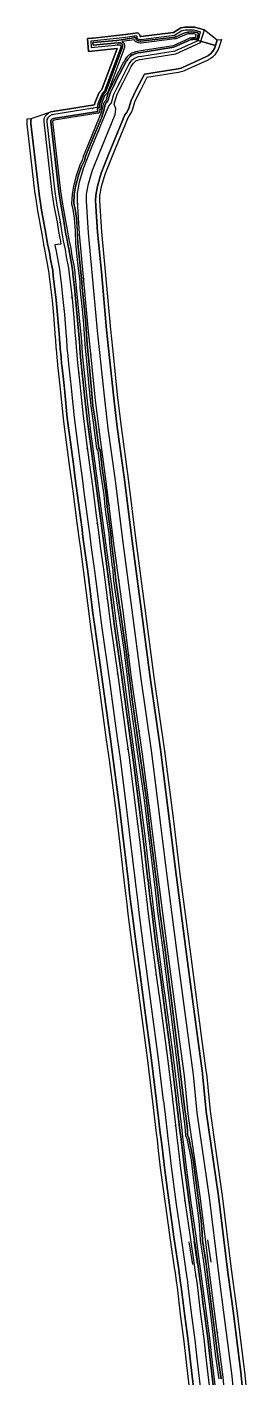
# Model space of a CAD drawing. Header units: inches. Extents: x 87989 to 118156, y 435697 to 451526.
# Drawn here: x 99319 to 99611, y 449155 to 450936 of the extents above; entities that cross this region are included whole.
import ezdxf

# ---------------------------------------------------------------- set-up
doc = ezdxf.new("R2010")
doc.units = ezdxf.units.IN
doc.header["$MEASUREMENT"] = 0
for name, color, linetype, true_color in [('As_waterkering_BWK', 7, 'Continuous', 0x7b8981), ('Beschermingszone_BWK', 7, 'Continuous', 0xcf890d), ('Grens_bebouwingsvrije_zone_BWK', 7, 'Continuous', 0x6789ae), ('Kernzone_BWK', 7, 'Continuous', 0xcb89af), ('Kunstwerken_BWK', 7, 'Continuous', 0xc78952), ('Referentiepunten_BWK', 7, 'Continuous', 0x178980)]:
    doc.layers.add(name, color=color, linetype=linetype, true_color=true_color)

msp = doc.modelspace()

# ---------------------------------------------------------------- linework, layer by layer
at = {"layer": 'As_waterkering_BWK'}
for points in [[(99544.0506, 450918.592), (99547.3579, 450929.7046), (99544.939, 450930.4116), (99538.7589, 450932.2181), (99527.2495, 450931.9535), (99522.8839, 450931.1598), (99513.0943, 450924.942), (99468.6442, 450919.5181), (99466.2629, 450919.9149), (99464.5431, 450920.7087), (99463.8817, 450923.7514), (99463.2202, 450924.4129), (99448.5594, 450922.3163), (99411.9408, 450918.2475), (99402.8951, 450917.4014), (99403.3933, 450909.041), (99439.5449, 450912.6842), (99441.5066, 450912.6842), (99442.5341, 450912.0303), (99442.8611, 450911.3296), (99442.0535, 450908.2733), (99421.0191, 450851.9169), (99417.3149, 450847.8158), (99412.2878, 450835.1158), (99411.4035, 450829.9627), (99351.9581, 450820.6501), (99348.8782, 450818.7423), (99347.3547, 450817.336)], [(99426.8566, 450832.3965), (99427.1045, 450832.9991), (99430.0149, 450836.3064), (99433.4545, 450847.8158), (99438.074, 450857.5066), (99441.8772, 450865.0654), (99452.7021, 450886.0367), (99454.396, 450888.9362), (99455.9553, 450891.1985), (99457.4709, 450892.9931), (99458.7418, 450894.0175), (99459.9703, 450894.8982), (99461.6413, 450895.7149), (99463.721, 450896.5259), (99466.2635, 450897.2103), (99469.9607, 450897.8507), (99513.7557, 450904.7014), (99544.0506, 450918.592)], [(99582.0184, 449102.6207), (99576.859, 449156.5958), (99565.7465, 449243.7762), (99558.9996, 449295.1054), (99547.0933, 449391.9431), (99530.9537, 449503.7298), (99526.0589, 449553.8685), (99520.3703, 449595.6727), (99505.5536, 449707.3271), (99491.9276, 449812.4992), (99482.7994, 449886.1858), (99471.1577, 449977.7318), (99457.1348, 450075.3633), (99445.4931, 450166.1155), (99433.4545, 450255.2803), (99423.4003, 450336.7721), (99414.0076, 450405.5639), (99409.3774, 450444.3255), (99402.4982, 450509.81), (99399.8524, 450534.8131), (99392.9732, 450611.4102), (99387.9461, 450663.7978), (99385.3003, 450706.5281), (99385.4325, 450717.2437), (99388.343, 450732.1927), (99393.7669, 450751.2427), (99404.0857, 450777.0397), (99426.8566, 450832.3965)], [(99347.3547, 450817.336), (99346.4868, 450816.5348), (99345.3831, 450814.1434), (99345.2065, 450811.3375), (99355.8383, 450718.8325), (99358.4437, 450701.3806), (99362.4906, 450679.4903), (99364.5141, 450667.5334), (99366.8639, 450654.4509), (99368.0475, 450648.784), (99369.2024, 450642.9921), (99370.8007, 450633.2625), (99373.6282, 450618.255), (99374.5069, 450610.3582), (99375.8644, 450600.2487), (99378.3427, 450578.4186), (99380.1593, 450558.4775), (99382.5999, 450528.7903), (99382.6162, 450528.5923), (99382.8161, 450526.1612), (99383.5729, 450514.5836), (99384.752, 450503.5942), (99385.5551, 450493.4289), (99388.2801, 450470.0355), (99388.7006, 450466.0689), (99389.6357, 450457.171), (99392.9848, 450423.0909), (99397.3694, 450388.7528), (99401.2799, 450359.1258), (99403.3482, 450343.6879), (99405.8865, 450324.5857), (99410.1313, 450292.4886), (99412.2645, 450276.5193), (99413.5231, 450266.9278), (99413.5548, 450266.6853), (99415.4949, 450251.7916), (99419.7278, 450221.1126), (99426.5688, 450166.6158), (99426.5989, 450166.3832), (99428.8804, 450148.7527), (99438.8, 450078.9229), (99449.5963, 450000.4086), (99453.2742, 449973.6636), (99461.508, 449909.8904), (99467.3147, 449861.8433), (99467.3182, 449861.8139), (99473.2189, 449811.5822), (99473.275, 449811.1023), (99474.9079, 449797.0782), (99476.5878, 449783.164), (99478.1261, 449770.6963), (99483.2553, 449729.8899), (99483.263, 449729.8313), (99489.983, 449679.8414), (99494.8698, 449643.2227), (99494.8964, 449643.0234), (99503.2431, 449580.7064), (99510.266, 449522.9061), (99510.329, 449522.3876), (99510.3298, 449522.3814), (99512.9037, 449500.3076), (99515.2315, 449481.1842), (99516.3107, 449472.5464), (99518.0023, 449458.4833), (99520.6203, 449435.6531), (99527.2508, 449385.9639), (99533.5658, 449341.2881), (99539.2937, 449301.7017), (99539.3394, 449301.3863), (99539.4256, 449300.7906), (99541.8989, 449284.0877), (99542.6901, 449278.3411), (99546.8833, 449242.9141), (99551.78, 449206.9336), (99555.2192, 449175.2285), (99558.8262, 449145.2457)]]:
    msp.add_lwpolyline(points, dxfattribs=at)
at = {"layer": 'Beschermingszone_BWK'}
msp.add_lwpolyline([(99563.79, 449145.8438), (99560.1865, 449175.7969), (99556.751, 449207.4727), (99556.7344, 449207.6074), (99551.8486, 449243.502), (99551.8379, 449243.5879), (99550.9189, 449251.3555), (99549.3076, 449263.2734), (99540.9795, 449324.9648), (99538.5156, 449341.9961), (99532.2041, 449386.6445), (99525.5879, 449436.2227), (99525.5771, 449436.3145), (99522.9678, 449459.0664), (99521.2734, 449473.1543), (99520.1934, 449481.7969), (99517.8682, 449500.8984), (99515.2939, 449522.9824), (99515.2295, 449523.5098), (99508.6201, 449577.9043), (99507.3213, 449587.9219), (99499.8525, 449643.6855), (99499.8262, 449643.8848), (99494.9385, 449680.5059), (99488.2178, 449730.5059), (99483.0879, 449771.3145), (99481.5508, 449783.7695), (99479.873, 449797.668), (99478.2412, 449811.6816), (99478.1846, 449812.1641), (99472.2813, 449862.4199), (99470.126, 449880.252), (99459.3936, 449963.7402), (99443.3789, 450082.2441), (99433.835, 450149.4258), (99431.5576, 450167.0254), (99431.5283, 450167.248), (99426.8096, 450204.8418), (99419.9238, 450255.7871), (99409.0166, 450337.9238), (99400.292, 450402.9316), (99398.3672, 450419.7676), (99394.7354, 450450.9531), (99389.3779, 450501.2246), (99388.7764, 450512.959), (99388.5557, 450515.0137), (99388.1367, 450521.4141), (99381.3604, 450592.8164), (99379.4053, 450610.4551), (99379.3008, 450612.4922), (99378.5977, 450618.8086), (99378.542, 450619.1816), (99375.7256, 450634.1309), (99374.1367, 450643.8027), (99374.1055, 450643.9707), (99372.9463, 450649.7832), (99371.7725, 450655.4043), (99371.5137, 450656.8457), (99371.2324, 450657.623), (99371.2686, 450657.8145), (99371.3057, 450658.0059), (99370.3721, 450663.1992), (99369.4395, 450668.3926), (99367.4141, 450680.3613), (99363.376, 450702.2051), (99360.7959, 450719.4863), (99350.2246, 450811.4668), (99350.3145, 450812.8965), (99350.6094, 450813.5352), (99351.918, 450814.7441), (99353.7314, 450815.8672), (99412.1777, 450825.0234), (99411.8115, 450827.3555), (99411.7129, 450827.9863), (99411.6357, 450828.4824), (99411.8623, 450828.5352), (99412.0771, 450828.623), (99412.2764, 450828.7441), (99412.4551, 450828.8926), (99412.6074, 450829.0684), (99412.7314, 450829.2656), (99412.8232, 450829.4785), (99412.8809, 450829.7051), (99413.375, 450829.625), (99414.0039, 450829.5156), (99414.2266, 450829.4785), (99414.2695, 450834.6875), (99419.041, 450846.7441), (99420.1006, 450847.916), (99420.2236, 450847.9258), (99420.335, 450848.1758), (99422.5029, 450850.5762), (99422.6602, 450850.7734), (99422.79, 450850.9883), (99422.8926, 450851.2168), (99443.9268, 450907.5742), (99443.9609, 450907.6719), (99444.7549, 450910.1836), (99444.8232, 450910.4746), (99444.8477, 450910.7715), (99444.8271, 450911.0703), (99444.5967, 450912.6816), (99444.6016, 450912.7969), (99444.5625, 450912.9219), (99444.4834, 450913.2598), (99444.3477, 450913.5801), (99444.1572, 450913.8711), (99443.9199, 450914.125), (99443.6426, 450914.334), (99442.584, 450914.9961), (99442.2881, 450915.1484), (99441.9717, 450915.25), (99441.6416, 450915.2969), (99439.3926, 450915.4297), (99439.0889, 450915.4238), (99406.1729, 450912.3477), (99405.8262, 450915.668), (99436.9482, 450918.5859), (99437.0488, 450918.5977), (99462.1641, 450922.2383), (99462.5889, 450920.2832), (99462.6768, 450919.9883), (99462.8096, 450919.7109), (99462.9834, 450919.457), (99463.1934, 450919.2324), (99463.4365, 450919.043), (99463.7051, 450918.8926), (99465.4248, 450918.0996), (99465.5791, 450918.0352), (99465.9248, 450917.9434), (99468.3154, 450917.5449), (99468.6445, 450917.5176), (99468.8867, 450917.5332), (99513.3369, 450922.957), (99513.627, 450923.0137), (99513.9053, 450923.1133), (99514.1699, 450923.2559), (99514.9893, 450923.3672), (99518.8252, 450925.2207), (99525.5059, 450927.998), (99530.665, 450929.5859), (99531.7031, 450929.6152), (99535.2959, 450929.7187), (99538.2061, 450929.6523), (99540.4551, 450929.3867), (99542.7041, 450928.8574), (99544.3008, 450928.166), (99544.5635, 450927.3262), (99542.4463, 450920.2129), (99539.134, 450920.0555), (99533.222, 450921.8145), (99533.3682, 450921.8535), (99536.8037, 450922.4297), (99537.0986, 450922.4609), (99540.5557, 450922.625), (99541.7158, 450926.5234), (99540.0215, 450926.9219), (99538.0313, 450927.1563), (99535.3027, 450927.2168), (99531.7744, 450927.1172), (99531.0762, 450927.0957), (99526.3555, 450925.6445), (99519.8496, 450922.9395), (99516.0762, 450921.1172), (99515.709, 450920.9746), (99515.3232, 450920.8906), (99514.918, 450920.8359), (99514.748, 450920.7598), (99514.4688, 450920.6602), (99514.1123, 450920.5625), (99513.8223, 450920.5039), (99513.6396, 450920.4746), (99469.1895, 450915.0508), (99469.0381, 450915.0371), (99468.7959, 450915.0234), (99468.4385, 450915.0273), (99468.1094, 450915.0547), (99467.9043, 450915.0801), (99465.5137, 450915.4785), (99465.2832, 450915.5273), (99464.9375, 450915.6191), (99464.627, 450915.7246), (99464.4727, 450915.7871), (99464.377, 450915.8281), (99462.6572, 450916.623), (99462.4854, 450916.7109), (99462.2168, 450916.8594), (99461.8965, 450917.0742), (99461.6543, 450917.2637), (99461.3701, 450917.5215), (99461.1592, 450917.7461), (99460.9189, 450918.0469), (99460.7451, 450918.3008), (99460.5537, 450918.6348), (99460.4209, 450918.9121), (99460.2822, 450919.2715), (99460.2344, 450919.4336), (99443.9746, 450917.0762), (99444.9678, 450916.4551), (99445.1465, 450916.332), (99445.4248, 450916.123), (99445.748, 450915.832), (99445.9854, 450915.5781), (99446.2529, 450915.2363), (99446.4424, 450914.9434), (99446.6475, 450914.5605), (99446.7832, 450914.2402), (99446.918, 450913.8281), (99446.9844, 450913.5449), (99447.0713, 450913.2188), (99447.1094, 450912.7793), (99447.3018, 450911.4238), (99447.3213, 450911.2383), (99447.3418, 450910.9395), (99447.3389, 450910.5664), (99447.3145, 450910.2695), (99447.2559, 450909.9023), (99447.1875, 450909.6113), (99447.1387, 450909.4316), (99446.335, 450906.8887), (99446.2803, 450906.7305), (99425.2354, 450850.3437), (99425.1758, 450850.1973), (99425.0732, 450849.9688), (99424.9268, 450849.6895), (99424.7969, 450849.4746), (99424.6172, 450849.2168), (99424.46, 450849.0195), (99424.3584, 450848.9004), (99422.4414, 450846.7773), (99422.2813, 450846.5059), (99422.0859, 450846.2578), (99421.8594, 450846.0371), (99421.6045, 450845.8516), (99421.1992, 450845.4023), (99416.7656, 450834.2012), (99416.7266, 450829.457), (99416.6895, 450829.0449), (99416.584, 450828.6445), (99416.4141, 450828.2676), (99416.1846, 450827.9238), (99415.8994, 450827.623), (99415.5693, 450827.373), (99415.2021, 450827.1816), (99414.8086, 450827.0547), (99414.3994, 450826.9941), (99414.6475, 450825.4102), (99414.6768, 450824.9785), (99414.6318, 450824.5469), (99414.5127, 450824.1309), (99414.3232, 450823.7402), (99414.0703, 450823.3906), (99413.7598, 450823.0879), (99413.4023, 450822.8438), (99413.0068, 450822.6641), (99412.5879, 450822.5566), (99354.6182, 450813.4746), (99353.4375, 450812.7441), (99352.7715, 450812.1289), (99352.7334, 450811.5312), (99363.2695, 450719.8555), (99363.2803, 450719.7734), (99365.835, 450702.6582), (99365.8496, 450702.5742), (99369.876, 450680.7969), (99371.9023, 450668.8223), (99372.833, 450663.6406), (99373.7666, 450658.4434), (99373.8057, 450658.0059), (99373.7949, 450657.8887), (99373.8643, 450657.6973), (99373.9746, 450657.2871), (99374.2207, 450655.916), (99374.2334, 450655.8457), (99375.3955, 450650.2832), (99376.5615, 450644.4375), (99376.5996, 450644.2285), (99378.1875, 450634.5645), (99380.998, 450619.6445), (99381.0146, 450619.5508), (99381.0703, 450619.1777), (99381.082, 450619.084), (99381.7852, 450612.7676), (99381.7969, 450612.6191), (99381.8975, 450610.6582), (99383.8467, 450593.0723), (99390.626, 450521.6484), (99390.6318, 450521.5762), (99391.0469, 450515.2285), (99391.2617, 450513.2246), (99391.2725, 450513.0859), (99391.8711, 450501.4219), (99397.2197, 450451.2305), (99400.8506, 450420.0547), (99402.7725, 450403.2402), (99411.4951, 450338.2539), (99422.4023, 450256.1191), (99429.2881, 450205.1641), (99434.0088, 450167.5645), (99434.0371, 450167.3457), (99436.3125, 450149.7617), (99445.8545, 450082.5859), (99461.8721, 449964.0684), (99472.6074, 449880.5605), (99474.7637, 449862.7168), (99480.668, 449812.4551), (99480.7246, 449811.9707), (99482.3555, 449797.9609), (99484.0322, 449784.0723), (99485.5684, 449771.623), (99490.6963, 449730.8281), (99497.417, 449680.8379), (99502.3037, 449644.2148), (99502.3301, 449644.0176), (99509.7998, 449588.248), (99511.1006, 449578.2148), (99517.7109, 449523.8105), (99517.7764, 449523.2773), (99520.3506, 449501.1953), (99522.6748, 449482.1016), (99523.7549, 449473.459), (99525.4512, 449459.3594), (99528.0596, 449436.6113), (99528.0674, 449436.543), (99534.6807, 449386.9844), (99540.9902, 449342.3496), (99543.4551, 449325.3125), (99551.7852, 449263.6074), (99553.3984, 449251.6699), (99554.3193, 449243.8926), (99554.3271, 449243.8281), (99559.2139, 449207.9277), (99559.2344, 449207.7598), (99562.6709, 449176.0801), (99566.2744, 449146.127)], dxfattribs=at)
for points in [[(99571.958, 449154.2227, 0), (99567.0439, 449186.6445, 0), (99567.0342, 449186.7168, 0), (99560.6299, 449239.1914, 0), (99558.9863, 449252.5977, 0), (99551.6855, 449308.4687, 0), (99547.293, 449336.5078, 0), (99547.2666, 449336.7559, 0), (99546.7744, 449345.6055, 0), (99545.458, 449362.7793, 0), (99538.6006, 449416.1133, 0), (99535.2441, 449442.5254, 0), (99534.8301, 449445.3926, 0), (99529.499, 449471.1563, 0), (99527.9941, 449474.3457, 0), (99527.874, 449474.6504, 0), (99527.7949, 449474.9687, 0), (99527.7578, 449475.2949, 0), (99527.4834, 449481.0781, 0), (99527.1514, 449486.3496, 0), (99525.5244, 449500.8242, 0), (99525.5137, 449500.9063, 0), (99524.373, 449508.7129, 0), (99523.2217, 449516.1855, 0), (99523.21, 449516.2695, 0), (99511.4639, 449614.2578, 0), (99497.6436, 449722.8086, 0), (99491.749, 449766.6758, 0), (99488.2471, 449798.6426, 0), (99478.6572, 449874.2363, 0), (99473.1699, 449920.5176, 0), (99464.9717, 449977.6387, 0), (99455.1699, 450046.209, 0), (99446.7832, 450115.6738, 0), (99446.7744, 450115.7402, 0), (99433.4238, 450206.1133, 0), (99433.4072, 450206.248, 0), (99431.7422, 450224.1699, 0), (99431.7354, 450224.2383, 0), (99427.9063, 450255.9199, 0), (99427.8945, 450256.043, 0), (99427.042, 450268.1152, 0), (99423.1504, 450293.7734, 0), (99421.875, 450303.6641, 0), (99421.8613, 450303.791, 0), (99420.627, 450319.6992, 0), (99415.3799, 450354.043, 0), (99415.3564, 450354.248, 0), (99415.0693, 450358.4453, 0), (99412.8428, 450377.4551, 0), (99411.4209, 450379.9219, 0), (99411.2754, 450380.2168, 0), (99411.1699, 450380.5293, 0), (99411.1074, 450380.8535, 0), (99406.751, 450415.0488, 0), (99406.7412, 450415.1172, 0), (99403.3877, 450436.6328, 0), (99403.3701, 450436.7676, 0), (99400.791, 450462.5, 0), (99399.2598, 450482.248, 0), (99399.2539, 450482.3125, 0), (99395.5586, 450517.9082, 0), (99395.5508, 450518, 0), (99393.7646, 450544.6191, 0), (99392.0488, 450563.6875, 0), (99388.9902, 450592.5859, 0), (99388.9766, 450592.8125, 0), (99388.8643, 450600.1563, 0), (99386.0996, 450625.4355, 0), (99383.2656, 450650.7285, 0), (99383.251, 450650.9355, 0), (99382.7813, 450667.4922, 0), (99382.7773, 450667.5762, 0), (99381.7314, 450684.4316, 0), (99379.9092, 450695.4922, 0), (99378.2588, 450703.1484, 0), (99378.2109, 450703.4707, 0), (99378.2061, 450703.7969, 0), (99378.7842, 450715.5742, 0), (99378.8145, 450715.8574, 0), (99380.5625, 450726.4473, 0), (99380.6084, 450726.668, 0), (99384.4941, 450741.6914, 0), (99384.5479, 450741.8711, 0), (99388.4277, 450753.291, 0), (99388.541, 450753.5684, 0), (99392.6123, 450762.0469, 0), (99393.2959, 450765.3887, 0), (99393.3955, 450765.7441, 0), (99393.4229, 450765.8145, 0), (99399.8154, 450781.8301, 0), (99414.623, 450817.3965, 0), (99417.2998, 450825.0039, 0), (99419.6494, 450834.5176, 0), (99419.7646, 450834.8691, 0), (99419.9209, 450835.25, 0), (99420.168, 450835.8516, 0), (99420.2549, 450836.041, 0), (99420.6318, 450836.7773, 0), (99420.8506, 450837.1289, 0), (99421.3438, 450837.793, 0), (99421.4746, 450837.9531, 0), (99423.2988, 450840.0273, 0), (99426.2686, 450849.9629, 0), (99426.3311, 450850.1465, 0), (99426.5146, 450850.623, 0), (99426.6826, 450850.9746, 0), (99426.8623, 450851.2305, 0), (99427.4189, 450852.5762, 0), (99427.4727, 450852.6953, 0), (99431.3389, 450860.8066, 0), (99435.1953, 450868.4707, 0), (99446.0381, 450889.4766, 0), (99446.0684, 450889.5352, 0), (99446.1943, 450889.7637, 0), (99446.2266, 450889.8203, 0), (99447.9199, 450892.7188, 0), (99447.9688, 450892.7988, 0), (99448.1689, 450893.1152, 0), (99448.2207, 450893.1934, 0), (99449.7803, 450895.4551, 0), (99449.8516, 450895.5547, 0), (99450.1484, 450895.9434, 0), (99450.2256, 450896.0371, 0), (99451.7412, 450897.832, 0), (99451.8955, 450897.998, 0), (99452.5391, 450898.6348, 0), (99452.7256, 450898.8008, 0), (99454.0342, 450899.8555, 0), (99454.0908, 450899.9004, 0), (99454.3154, 450900.0703, 0), (99454.3721, 450900.1133, 0), (99455.6006, 450900.9941, 0), (99455.7754, 450901.1094, 0), (99456.4932, 450901.5371, 0), (99456.6768, 450901.6367, 0), (99458.3477, 450902.4531, 0), (99458.4424, 450902.4961, 0), (99458.8203, 450902.6621, 0), (99458.916, 450902.7031, 0), (99460.9961, 450903.5137, 0), (99461.124, 450903.5586, 0), (99461.6406, 450903.7285, 0), (99461.7715, 450903.7676, 0), (99464.3145, 450904.4531, 0), (99464.4248, 450904.4805, 0), (99464.8711, 450904.5781, 0), (99464.9834, 450904.5996, 0), (99468.7412, 450905.25, 0), (99511.5723, 450911.9512, 0), (99532.75, 450921.6621, 0), (99532.9365, 450921.7383, 0), (99533.222, 450921.8145, 0), (99539.134, 450920.0555, 0), (99537.2178, 450919.9648, 0), (99533.792, 450919.3887, 0), (99512.2998, 450909.5352, 0), (99469.1475, 450902.7832, 0), (99465.4102, 450902.1367, 0), (99464.9639, 450902.0391, 0), (99462.4219, 450901.3535, 0), (99461.9043, 450901.1836, 0), (99459.8242, 450900.373, 0), (99459.4453, 450900.207, 0), (99457.7744, 450899.3906, 0), (99457.0576, 450898.9609, 0), (99455.8291, 450898.082, 0), (99455.6035, 450897.9102, 0), (99454.2949, 450896.8555, 0), (99453.6514, 450896.2188, 0), (99452.1357, 450894.4238, 0), (99451.8389, 450894.0352, 0), (99450.2793, 450891.7734, 0), (99450.0791, 450891.459, 0), (99448.3848, 450888.5586, 0), (99448.2588, 450888.3301, 0), (99437.4229, 450867.3359, 0), (99433.584, 450859.7051, 0), (99429.7285, 450851.6191, 0), (99428.959, 450849.7617, 0), (99428.8477, 450849.7246, 0), (99428.6641, 450849.248, 0), (99425.5381, 450838.7871, 0), (99423.3506, 450836.3027, 0), (99422.8574, 450835.6387, 0), (99422.4805, 450834.9004, 0), (99422.2324, 450834.2988, 0), (99422.0762, 450833.918, 0), (99419.6982, 450824.2871, 0), (99416.958, 450816.5, 0), (99402.1299, 450780.8867, 0), (99395.7451, 450764.8887, 0), (99395, 450761.2441, 0), (99390.7949, 450752.4863, 0), (99386.915, 450741.0664, 0), (99383.0293, 450726.041, 0), (99381.2813, 450715.4512, 0), (99380.7031, 450703.6758, 0), (99382.3662, 450695.959, 0), (99384.2188, 450684.7129, 0), (99385.2764, 450667.6484, 0), (99385.75, 450651.0078, 0), (99388.584, 450625.7109, 0), (99391.3623, 450600.3105, 0), (99391.4756, 450592.8496, 0), (99394.5371, 450563.9316, 0), (99396.2568, 450544.8145, 0), (99398.0449, 450518.168, 0), (99401.7471, 450482.5059, 0), (99403.2813, 450462.7227, 0), (99405.8584, 450437.0176, 0), (99409.2217, 450415.4336, 0), (99413.5869, 450381.1699, 0), (99415.2656, 450378.2578, 0), (99417.5586, 450358.6777, 0), (99417.8506, 450354.4199, 0), (99423.1123, 450319.9844, 0), (99424.3545, 450303.9844, 0), (99425.626, 450294.1211, 0), (99429.5283, 450268.3906, 0), (99430.3887, 450256.2207, 0), (99434.2246, 450224.4707, 0), (99435.8975, 450206.4785, 0), (99449.2568, 450116.041, 0), (99457.6484, 450046.5352, 0), (99467.4463, 449977.9941, 0), (99475.6484, 449920.8438, 0), (99481.1387, 449874.541, 0), (99490.7295, 449798.9355, 0), (99494.2305, 449766.9785, 0), (99500.123, 449723.1328, 0), (99513.9453, 449614.5645, 0), (99525.6924, 449516.5664, 0), (99526.8457, 449509.084, 0), (99527.999, 449501.1855, 0), (99529.6426, 449486.5684, 0), (99529.9805, 449481.2148, 0), (99530.2549, 449475.4121, 0), (99531.8867, 449471.9551, 0), (99537.293, 449445.8262, 0), (99537.7207, 449442.8613, 0), (99541.0801, 449416.4316, 0), (99547.9463, 449363.0352, 0), (99549.2695, 449345.7695, 0), (99549.7627, 449336.8945, 0), (99554.1602, 449308.8242, 0), (99561.4668, 449252.9102, 0), (99563.1113, 449239.4941, 0), (99569.5156, 449187.0195, 0), (99574.4443, 449154.5059, 0)], [(99605.9095, 449104.9044, 0), (99600.7501, 449158.8795, 0), (99600.6663, 449159.6304, 0), (99589.5478, 449246.8574, 0), (99582.8075, 449298.1337, 0), (99570.8805, 449395.1223, 0), (99554.7864, 449506.6121, 0), (99549.9453, 449556.2004, 0), (99549.8397, 449557.1045, 0), (99544.1565, 449598.8693, 0), (99529.3499, 449710.4475, 0), (99515.7371, 449815.5163, 0), (99506.6125, 449889.1749, 0), (99494.94, 449980.9517, 0), (99480.9167, 450078.5964, 0), (99469.2877, 450169.248, 0), (99457.2571, 450258.3554, 0), (99447.1997, 450339.8649, 0), (99437.8143, 450408.6109, 0), (99433.2282, 450447.0026, 0), (99426.3659, 450512.3265, 0), (99423.7391, 450537.1495, 0), (99416.8702, 450613.6298, 0), (99411.8751, 450665.6862, 0), (99409.3094, 450707.1224, 0), (99409.404, 450714.7825, 0), (99411.7054, 450726.6033, 0), (99416.5104, 450743.4794, 0), (99426.3257, 450768.0177, 0), (99447.9026, 450820.3043, 0), (99450.046, 450823.0866, 0), (99451.7607, 450826.1518, 0), (99453.01, 450829.4344, 0), (99455.918, 450839.1648, 0), (99459.6282, 450846.9482, 0), (99463.2606, 450854.1673, 0), (99473.7106, 450874.1428, 0), (99517.6941, 450881.0279, 0), (99521.9642, 450882.1488, 0), (99523.7587, 450882.8853, 0), (99554.0536, 450896.776, 0), (99557.6067, 450898.7872, 0), (99560.7674, 450901.3715, 0), (99563.4444, 450904.4542, 0), (99565.5602, 450907.946, 0), (99567.0534, 450911.7459, 0), (99569.3607, 450919.4984, 0), (99574.6337, 450919.6873, 0), (99571.8457, 450910.3197, 0), (99570.396, 450906.471, 0), (99568.4164, 450902.8661, 0), (99565.9468, 450899.5774, 0), (99563.0368, 450896.6712, 0), (99559.745, 450894.2059, 0), (99556.1375, 450892.231, 0), (99525.8427, 450878.3403, 0), (99523.6743, 450877.4503, 0), (99518.5146, 450876.0959, 0), (99476.84, 450869.5741, 0), (99467.7154, 450851.8969, 0), (99464.1187, 450844.7486, 0), (99460.5978, 450837.3625, 0), (99457.8007, 450828.0027, 0), (99456.404, 450824.2809, 0), (99454.5111, 450820.7852, 0), (99452.1578, 450817.5814, 0), (99430.9591, 450766.1382, 0), (99421.2486, 450741.862, 0), (99416.5726, 450725.4388, 0), (99414.398, 450714.2697, 0), (99414.3113, 450707.2462, 0), (99416.8603, 450666.0796, 0), (99421.8488, 450614.0922, 0), (99428.7155, 450537.6362, 0), (99431.3383, 450512.8507, 0), (99438.1971, 450447.5604, 0), (99442.774, 450409.2456, 0), (99452.1579, 450340.5092, 0), (99462.216, 450258.996, 0), (99474.2449, 450169.9006, 0), (99485.8713, 450079.2699, 0), (99499.8946, 449981.6225, 0), (99511.5736, 449889.7976, 0), (99520.6974, 449816.1448, 0), (99534.3074, 449711.0976, 0), (99549.1119, 449599.5352, 0), (99554.7941, 449557.7786, 0), (99554.9217, 449556.6862, 0), (99559.7515, 449507.2125, 0), (99575.8361, 449395.7846, 0), (99587.768, 449298.7646, 0), (99594.5064, 449247.4993, 0), (99605.6262, 449160.2626, 0), (99605.7274, 449159.3553, 0), (99610.8868, 449105.3802, 0)], [(99532.974, 449142.459, 0), (99529.3881, 449172.2738, 0), (99525.9698, 449203.778, 0), (99521.0922, 449239.633, 0), (99516.8993, 449275.0397, 0), (99516.1599, 449280.4103, 0), (99513.6998, 449297.0247, 0), (99513.5845, 449297.8207, 0), (99507.8278, 449337.607, 0), (99501.493, 449382.4249, 0), (99494.8192, 449432.4525, 0), (99492.1799, 449455.4497, 0), (99490.504, 449469.3822, 0), (99489.427, 449478.0018, 0), (99487.0865, 449497.2312, 0), (99484.4956, 449519.4431, 0), (99477.4521, 449577.4125, 0), (99469.1119, 449639.6812, 0), (99464.2131, 449676.3898, 0), (99457.4764, 449726.5073, 0), (99452.3254, 449767.4832, 0), (99450.7794, 449780.0139, 0), (99449.0889, 449794.0165, 0), (99447.423, 449808.3219, 0), (99441.4991, 449858.7522, 0), (99435.7089, 449906.6661, 0), (99427.5024, 449970.2279, 0), (99423.8387, 449996.8666, 0), (99413.0504, 450075.3237, 0), (99403.1171, 450145.2559, 0), (99400.7958, 450163.1863, 0), (99393.95, 450217.7165, 0), (99389.7259, 450248.3355, 0), (99387.7583, 450263.4359, 0), (99386.4895, 450273.1067, 0), (99384.358, 450289.0629, 0), (99380.1119, 450321.1689, 0), (99377.5765, 450340.2493, 0), (99375.5068, 450355.6984, 0), (99371.5858, 450385.4051, 0), (99367.1942, 450419.7977, 0), (99367.1095, 450420.548, 0), (99363.7692, 450454.5409, 0), (99362.8443, 450463.3397, 0), (99362.4392, 450467.1607, 0), (99359.7297, 450490.4206, 0), (99359.6359, 450491.3812, 0), (99358.8615, 450501.183, 0), (99357.7213, 450511.8098, 0), (99357.6283, 450512.8875, 0), (99356.8856, 450524.2479, 0), (99356.6955, 450526.561, 0), (99354.2561, 450556.2328, 0), (99352.4761, 450575.7725, 0), (99350.0603, 450597.0518, 0), (99348.7022, 450607.1904, 0), (99347.8961, 450614.405, 0), (99345.1974, 450628.7483, 0), (99343.618, 450638.3413, 0), (99342.5726, 450643.5838, 0), (99341.4131, 450649.1352, 0), (99341.2734, 450649.8545, 0), (99338.9011, 450663.066, 0), (99336.888, 450674.9576, 0), (99332.8769, 450696.654, 0), (99332.7287, 450697.5417, 0), (99330.1233, 450714.9935, 0), (99330.0084, 450715.8638, 0), (99319.3765, 450808.3688, 0), (99319.2065, 450811.3375, 0), (99319.2578, 450812.9708, 0), (99319.3882, 450815.0431, 0), (99324.4241, 450815.456, 0), (99324.2479, 450812.6567, 0), (99324.2065, 450811.3375, 0), (99324.3438, 450808.9397, 0), (99334.9757, 450716.4347, 0), (99335.0685, 450715.7318, 0), (99337.6739, 450698.2799, 0), (99337.7936, 450697.563, 0), (99341.8116, 450675.8292, 0), (99343.8267, 450663.9251, 0), (99346.2511, 450650.4479, 0), (99347.472, 450644.584, 0), (99348.5381, 450639.2357, 0), (99350.1211, 450629.6164, 0), (99352.8446, 450615.1454, 0), (99353.6647, 450607.7996, 0), (99355.0227, 450597.6666, 0), (99357.4504, 450576.2813, 0), (99359.2379, 450556.6645, 0), (99361.6787, 450526.9707, 0), (99361.8723, 450524.6158, 0), (99362.6177, 450513.2137, 0), (99362.6928, 450512.3432, 0), (99363.8405, 450501.6467, 0), (99364.6204, 450491.775, 0), (99364.6962, 450490.9991, 0), (99367.4086, 450467.7135, 0), (99367.8167, 450463.8645, 0), (99368.7435, 450455.0467, 0), (99372.1197, 450420.734, 0), (99376.5442, 450386.0488, 0), (99380.4632, 450356.3576, 0), (99382.5326, 450340.9106, 0), (99385.0686, 450321.826, 0), (99389.3144, 450289.7217, 0), (99391.4462, 450273.7629, 0), (99392.7162, 450264.0841, 0), (99394.6815, 450249.0002, 0), (99398.9073, 450218.3696, 0), (99405.7551, 450163.8234, 0), (99408.0716, 450145.9284, 0), (99418.0022, 450076.0158, 0), (99428.7921, 449997.5477, 0), (99432.4586, 449970.8886, 0), (99440.6702, 449907.2861, 0), (99446.464, 449859.3438, 0), (99452.3891, 449808.9028, 0), (99454.0541, 449794.6053, 0), (99455.7426, 449780.6197, 0), (99457.2871, 449768.1011, 0), (99462.4346, 449727.1522, 0), (99469.1688, 449677.0536, 0), (99474.0679, 449640.3431, 0), (99482.4119, 449578.0459, 0), (99489.4193, 449520.3731, 0), (99489.4797, 449519.8767, 0), (99492.0513, 449497.8228, 0), (99494.3894, 449478.6138, 0), (99495.4668, 449469.9907, 0), (99497.1458, 449456.0331, 0), (99499.781, 449433.068, 0), (99506.4464, 449383.1055, 0), (99512.7774, 449338.3149, 0), (99518.533, 449298.5368, 0), (99518.6471, 449297.7489, 0), (99521.1097, 449281.1175, 0), (99521.8591, 449275.6746, 0), (99526.052, 449240.264, 0), (99530.9333, 449204.3848, 0), (99534.3556, 449172.842, 0), (99537.9456, 449142.9949, 0)]]:
    msp.add_polyline3d(points, dxfattribs=at)
at = {"layer": 'Grens_bebouwingsvrije_zone_BWK'}
msp.add_lwpolyline([(99594.0333, 449103.0367), (99588.7865, 449157.9257), (99577.6472, 449245.3168), (99570.9038, 449296.6196), (99558.9882, 449393.5329), (99542.87, 449505.171), (99537.98, 449555.2609), (99532.2634, 449597.271), (99517.4518, 449708.8873), (99503.8324, 449814.0077), (99494.706, 449887.6803), (99483.0496, 449979.3419), (99469.0257, 450076.9798), (99457.3905, 450167.6818), (99445.3558, 450256.8178), (99435.3005, 450338.3186), (99425.9109, 450407.0874), (99421.3028, 450445.664), (99414.4321, 450511.0682), (99411.7958, 450535.9813), (99404.9218, 450612.52), (99399.9106, 450664.742), (99397.3048, 450706.8252), (99397.4183, 450716.0131), (99400.0242, 450729.398), (99405.1387, 450747.361), (99415.2057, 450772.5287), (99416.5466, 450775.7883), (99435.087, 450820.8609), (99435.7787, 450828.2333), (99433.5966, 450834.3217), (99437.1984, 450846.374), (99441.6663, 450855.7469), (99445.4411, 450863.249), (99456.2086, 450884.1092), (99457.7744, 450886.7893), (99459.1377, 450888.7672), (99460.2796, 450890.1194), (99461.1641, 450890.8324), (99462.0282, 450891.4518), (99463.249, 450892.0485), (99464.9712, 450892.7201), (99467.1265, 450893.3002), (99470.6111, 450893.9038), (99514.9202, 450900.8349), (99547.3669, 450915.7122), (99552.3383, 450932.4161), (99539.2864, 450936.2313), (99526.8433, 450935.9452), (99521.3992, 450934.9554), (99511.7126, 450928.8031), (99468.7325, 450923.5585), (99467.9901, 450923.6823), (99467.5408, 450925.7491), (99464.6307, 450928.6592), (99448.5587, 450926.3582), (99410.5726, 450922.1387), (99398.5777, 450921.0142), (99399.8965, 450904.1383), (99437.6447, 450907.8221), (99417.5387, 450854.0312), (99413.8618, 450849.9604), (99408.4157, 450836.2018), (99407.9469, 450833.47), (99350.5396, 450824.4767), (99346.661, 450822.0741), (99346.4463, 450821.9411), (99344.6416, 450820.2752), (99343.1886, 450818.934), (99341.4379, 450815.1409), (99341.192, 450811.234), (99351.8722, 450718.3086), (99354.4978, 450700.7215), (99358.5518, 450678.7929), (99360.5736, 450666.8461), (99362.9369, 450653.6882), (99363.6853, 450650.1048), (99355.7553, 450648.9431), (99356.2898, 450646.3839), (99357.3942, 450640.8456), (99358.9821, 450631.1787), (99361.7519, 450616.4781), (99362.5955, 450608.8959), (99363.9548, 450598.7732), (99366.4042, 450577.1973), (99368.204, 450557.4415), (99370.6403, 450527.8071), (99370.6565, 450527.6091), (99370.8482, 450525.2781), (99371.6148, 450513.5516), (99372.8026, 450502.4813), (99373.6099, 450492.2617), (99376.3535, 450468.7086), (99376.7669, 450464.8093), (99377.6972, 450455.9571), (99381.0594, 450421.7438), (99385.4692, 450387.2077), (99389.3846, 450357.5439), (99391.4536, 450342.1009), (99393.9905, 450323.0087), (99398.2359, 450290.9075), (99400.3683, 450274.9442), (99401.6251, 450265.3666), (99401.6561, 450265.1295), (99403.6013, 450250.1965), (99407.8304, 450219.5452), (99414.6651, 450165.098), (99414.6982, 450164.8421), (99416.9892, 450147.1387), (99426.9155, 450077.2617), (99437.7081, 449998.7739), (99441.3794, 449972.0779), (99449.6005, 449908.4022), (99455.4014, 449860.4035), (99455.4025, 449860.394), (99461.3008, 449810.1822), (99461.3563, 449809.7083), (99462.9914, 449795.6651), (99464.6762, 449781.7101), (99466.2181, 449769.2133), (99471.349, 449728.3933), (99471.3632, 449728.2836), (99478.0892, 449678.2484), (99482.9753, 449641.6354), (99483.0018, 449641.4365), (99491.3396, 449579.1861), (99498.3536, 449521.4587), (99498.4166, 449520.9402), (99498.4174, 449520.934), (99500.988, 449498.8877), (99503.3217, 449479.7154), (99504.3998, 449471.086), (99506.0842, 449457.0832), (99508.7111, 449434.1758), (99515.3624, 449384.3305), (99521.6867, 449339.5891), (99527.4174, 449299.9833), (99527.4631, 449299.6679), (99527.5521, 449299.0525), (99530.0194, 449282.3905), (99530.7867, 449276.8174), (99534.9788, 449241.3997), (99539.8676, 449205.4771), (99543.2967, 449173.8647), (99546.8944, 449143.9595)], dxfattribs=at)
at = {"layer": 'Kernzone_BWK'}
for points in [[(99537.9456, 449142.9949), (99534.3556, 449172.842), (99530.9333, 449204.3848), (99526.052, 449240.264), (99521.8591, 449275.6746), (99521.1097, 449281.1175), (99518.6471, 449297.7489), (99518.533, 449298.5368), (99512.7774, 449338.3149), (99506.4464, 449383.1055), (99499.781, 449433.068), (99497.1458, 449456.0331), (99495.4668, 449469.9907), (99494.3894, 449478.6138), (99492.0513, 449497.8228), (99489.4797, 449519.8767), (99489.4193, 449520.3731), (99482.4119, 449578.0459), (99474.0679, 449640.3431), (99469.1688, 449677.0536), (99462.4346, 449727.1522), (99457.2871, 449768.1011), (99455.7426, 449780.6197), (99454.0541, 449794.6053), (99452.3891, 449808.9028), (99446.464, 449859.3438), (99440.6702, 449907.2861), (99432.4586, 449970.8886), (99428.7921, 449997.5477), (99418.0022, 450076.0158), (99408.0716, 450145.9284), (99405.7551, 450163.8234), (99398.9073, 450218.3696), (99394.6815, 450249.0002), (99392.7162, 450264.0841), (99391.4462, 450273.7629), (99389.3144, 450289.7217), (99385.0686, 450321.826), (99382.5326, 450340.9106), (99380.4632, 450356.3576), (99376.5442, 450386.0488), (99372.1197, 450420.734), (99368.7435, 450455.0467), (99367.8167, 450463.8645), (99367.4086, 450467.7135), (99364.6962, 450490.9991), (99364.6204, 450491.775), (99363.8405, 450501.6467), (99362.6928, 450512.3432), (99362.6177, 450513.2137), (99361.8723, 450524.6158), (99361.6787, 450526.9707), (99359.2379, 450556.6645), (99357.4504, 450576.2813), (99355.0227, 450597.6666), (99353.6647, 450607.7996), (99352.8446, 450615.1454), (99350.1211, 450629.6164), (99348.5381, 450639.2357), (99347.472, 450644.584), (99346.2511, 450650.4479), (99343.8267, 450663.9251), (99341.8116, 450675.8292), (99337.7936, 450697.563), (99337.6739, 450698.2799), (99335.0685, 450715.7318), (99334.9757, 450716.4347), (99324.3438, 450808.9397), (99324.2065, 450811.3375), (99324.2479, 450812.6567), (99324.4241, 450815.456), (99350.5396, 450824.4767), (99407.9469, 450833.47), (99408.4157, 450836.2018), (99413.8618, 450849.9604), (99417.5387, 450854.0312), (99437.6447, 450907.8221), (99399.8965, 450904.1383), (99398.5777, 450921.0142), (99405.6911, 450921.6811), (99448.5587, 450926.3582), (99464.6307, 450928.6592), (99467.5408, 450925.7491), (99467.9901, 450923.6823), (99468.7325, 450923.5585), (99511.7126, 450928.8031), (99521.3992, 450934.9554), (99526.8433, 450935.9452), (99539.2864, 450936.2313), (99546.0613, 450934.2509), (99552.3383, 450932.4161), (99569.3607, 450919.4984), (99567.0535, 450911.7464), (99544.051, 450918.592), (99539.134, 450920.0552), (99542.4463, 450920.2128), (99544.5635, 450927.3267), (99544.301, 450928.1666), (99542.7041, 450928.8583), (99540.4551, 450929.3874), (99538.2062, 450929.652), (99535.2958, 450929.7182), (99531.7031, 450929.6155), (99530.6655, 450929.5859), (99525.5062, 450927.9984), (99518.8254, 450925.2202), (99514.9889, 450923.3681), (99514.1699, 450923.2561), (99513.9056, 450923.114), (99513.6269, 450923.0143), (99513.3365, 450922.9568), (99468.8864, 450917.5328), (99468.6442, 450917.5181), (99468.3154, 450917.5453), (99465.9249, 450917.9437), (99465.5789, 450918.0356), (99465.4248, 450918.099), (99463.705, 450918.8928), (99463.4363, 450919.0429), (99463.1938, 450919.2325), (99462.9832, 450919.457), (99462.8096, 450919.7112), (99462.6771, 450919.989), (99462.5888, 450920.2838), (99462.1638, 450922.2388), (99437.0488, 450918.5971), (99436.9485, 450918.5851), (99405.8263, 450915.6674), (99406.1731, 450912.3479), (99439.0893, 450915.424), (99439.3928, 450915.4292), (99441.6418, 450915.2969), (99441.9713, 450915.2498), (99442.2884, 450915.1487), (99442.5843, 450914.9963), (99443.6427, 450914.3349), (99443.9204, 450914.1257), (99444.1576, 450913.8716), (99444.3473, 450913.5802), (99444.4837, 450913.2603), (99444.5626, 450912.9217), (99444.6011, 450912.7964), (99444.5969, 450912.6812), (99444.8271, 450911.0696), (99444.8472, 450910.7721), (99444.8228, 450910.4748), (99444.7544, 450910.1845), (99443.9607, 450907.671), (99443.9272, 450907.5739), (99422.8928, 450851.2175), (99422.7903, 450850.988), (99422.6597, 450850.7731), (99422.5033, 450850.5763), (99420.3347, 450848.1754), (99420.224, 450847.925), (99420.1002, 450847.9158), (99419.0415, 450846.7436), (99414.2695, 450834.688), (99414.2263, 450829.4783), (99414.0039, 450829.5164), (99413.3746, 450829.6244), (99412.8812, 450829.7056), (99412.8235, 450829.479), (99412.7318, 450829.2652), (99412.6079, 450829.0682), (99412.455, 450828.8929), (99412.2767, 450828.7433), (99412.0775, 450828.6232), (99411.8619, 450828.5355), (99411.6354, 450828.4822), (99411.713, 450827.9868), (99411.8118, 450827.3561), (99412.1773, 450825.023), (99353.7312, 450815.8669), (99351.918, 450814.7437), (99350.6095, 450813.5359), (99350.3145, 450812.8967), (99350.2245, 450811.467), (99360.796, 450719.4872), (99363.3761, 450702.2045), (99367.4139, 450680.3619), (99369.4397, 450668.3925), (99370.3725, 450663.1993), (99371.3053, 450658.006), (99371.2687, 450657.8145), (99371.232, 450657.623), (99371.5137, 450656.8458), (99371.7727, 450655.4041), (99372.9464, 450649.784), (99374.1059, 450643.9699), (99374.1363, 450643.8025), (99375.7251, 450634.1307), (99378.5418, 450619.1808), (99378.5975, 450618.8079), (99379.3003, 450612.4918), (99379.405, 450610.456), (99381.36, 450592.816), (99388.1369, 450521.4132), (99388.5555, 450515.0136), (99388.776, 450512.9582), (99389.3778, 450501.2246), (99394.7356, 450450.9537), (99398.367, 450419.768), (99400.2918, 450402.9317), (99409.017, 450337.923), (99419.924, 450255.788), (99426.8094, 450204.8417), (99431.5286, 450167.2483), (99431.5575, 450167.025), (99433.8351, 450149.4252), (99443.3785, 450082.2432), (99459.394, 449963.741), (99470.1263, 449880.2515), (99472.2813, 449862.4202), (99478.1849, 449812.1643), (99478.2413, 449811.6819), (99479.8731, 449797.667), (99481.551, 449783.7698), (99483.0877, 449771.3142), (99488.2174, 449730.5055), (99494.9387, 449680.5052), (99499.8259, 449643.884), (99499.8523, 449643.6858), (99507.3212, 449587.9217), (99508.6202, 449577.9041), (99515.2295, 449523.5091), (99515.2936, 449522.9816), (99517.8686, 449500.8993), (99520.1938, 449481.7963), (99521.2735, 449473.1549), (99522.9681, 449459.0667), (99525.5768, 449436.3145), (99525.5882, 449436.2228), (99532.2042, 449386.6445), (99538.5154, 449341.996), (99540.9797, 449324.9656), (99549.308, 449263.273), (99550.9187, 449251.3555), (99551.838, 449243.5884), (99551.849, 449243.5019), (99556.7344, 449207.6078), (99556.7509, 449207.4728), (99560.1869, 449175.7967), (99563.7904, 449145.8429)], [(99574.444, 449154.506), (99569.516, 449187.02), (99563.111, 449239.494), (99561.467, 449252.911), (99554.16, 449308.825), (99549.763, 449336.895), (99549.2691, 449345.7703), (99547.9462, 449363.0344), (99541.08, 449416.431), (99537.7211, 449442.8611), (99537.2931, 449445.8252), (99531.887, 449471.955), (99530.255, 449475.413), (99529.98, 449481.215), (99529.643, 449486.568), (99527.999, 449501.185), (99526.8456, 449509.0847), (99525.692, 449516.567), (99513.945, 449614.565), (99500.1226, 449723.1331), (99494.2304, 449766.9782), (99490.7299, 449798.9363), (99481.1387, 449874.5412), (99475.6486, 449920.8434), (99467.4465, 449977.9935), (99457.648, 450046.535), (99449.2564, 450116.0401), (99435.897, 450206.479), (99434.2247, 450224.4699), (99430.3883, 450256.2199), (99429.5284, 450268.3908), (99425.6257, 450294.1216), (99424.3541, 450303.9839), (99423.1122, 450319.9846), (99417.851, 450354.42), (99417.559, 450358.677), (99415.266, 450378.257), (99413.5872, 450381.1697), (99409.2215, 450415.4333), (99405.858, 450437.017), (99403.281, 450462.722), (99401.747, 450482.5053), (99398.045, 450518.167), (99396.2569, 450544.8148), (99394.5371, 450563.931), (99391.476, 450592.85), (99391.3621, 450600.3112), (99388.584, 450625.7113), (99385.75, 450651.007), (99385.2767, 450667.6478), (99384.2184, 450684.7135), (99382.3663, 450695.9583), (99380.703, 450703.675), (99381.281, 450715.451), (99383.029, 450726.041), (99386.915, 450741.066), (99390.795, 450752.486), (99395.0002, 450761.2444), (99395.7449, 450764.8886), (99402.13, 450780.887), (99416.958, 450816.5), (99419.698, 450824.288), (99422.0762, 450833.9186), (99422.2325, 450834.2986), (99422.4804, 450834.9012), (99422.8575, 450835.6379), (99423.3509, 450836.3023), (99425.5379, 450838.7874), (99428.6639, 450849.2475), (99428.8478, 450849.7251), (99428.959, 450849.761), (99429.729, 450851.62), (99433.584, 450859.706), (99437.4225, 450867.3357), (99448.2591, 450888.3301), (99448.3849, 450888.5589), (99450.0788, 450891.4584), (99450.2792, 450891.7738), (99451.8385, 450894.0361), (99452.1354, 450894.4247), (99453.651, 450896.2192), (99454.295, 450896.8545), (99455.6038, 450897.9102), (99455.8287, 450898.0812), (99457.0572, 450898.9619), (99457.7747, 450899.3903), (99459.4458, 450900.2071), (99459.8247, 450900.3732), (99461.9043, 450901.1842), (99462.4214, 450901.3541), (99464.9639, 450902.0385), (99465.4103, 450902.137), (99469.1476, 450902.784), (99512.3001, 450909.5345), (99533.792, 450919.3888), (99537.218, 450919.964), (99539.134, 450920.0552), (99544.051, 450918.592), (99567.0535, 450911.7464), (99565.5602, 450907.946), (99563.4444, 450904.4542), (99560.7674, 450901.3715), (99557.6067, 450898.7872), (99554.0536, 450896.776), (99523.7587, 450882.8853), (99521.9642, 450882.1488), (99517.6941, 450881.0279), (99473.7106, 450874.1428), (99463.2606, 450854.1673), (99459.6282, 450846.9482), (99455.918, 450839.1648), (99453.01, 450829.4344), (99451.7607, 450826.1518), (99450.046, 450823.0866), (99447.9026, 450820.3043), (99426.3257, 450768.0177), (99416.5104, 450743.4794), (99411.7054, 450726.6033), (99409.404, 450714.7825), (99409.3094, 450707.1224), (99411.8751, 450665.6862), (99416.8702, 450613.6298), (99423.7391, 450537.1495), (99426.3659, 450512.3265), (99433.2282, 450447.0026), (99437.8143, 450408.6109), (99447.1997, 450339.8649), (99457.2571, 450258.3554), (99469.2877, 450169.248), (99480.9167, 450078.5964), (99494.94, 449980.9517), (99506.6125, 449889.1749), (99515.7371, 449815.5163), (99529.3499, 449710.4475), (99544.1565, 449598.8693), (99549.8397, 449557.1045), (99549.9453, 449556.2004), (99554.7864, 449506.6121), (99570.8805, 449395.1223), (99582.8075, 449298.1337), (99589.5478, 449246.8574), (99600.6663, 449159.6304), (99600.7501, 449158.8795), (99605.9095, 449104.9044)]]:
    msp.add_lwpolyline(points, dxfattribs=at)
at = {"layer": 'Kunstwerken_BWK'}
for points in [[(99543.2599, 449305.983, 0), (99538.819, 449335.9742, 0)], [(99550.0734, 449336.8259, 0), (99554.3318, 449307.078, 0)], [(99561.0524, 449308.1164, 0), (99556.805, 449337.7875, 0)], [(99532.0924, 449334.9782, 0), (99536.5333, 449304.9869, 0)]]:
    msp.add_polyline3d(points, dxfattribs=at)
at = {"layer": 'Referentiepunten_BWK'}
for p in [(99460.2, 450923.975), (99545.2741, 450922.7029), (99438.3852, 450912.5673), (99454.7718, 450889.4815), (99405.0142, 450828.9618), (99413.1186, 450798.9989), (99349.0857, 450777.5856), (99385.4683, 450703.8152), (99362.6497, 450678.5501), (99393.6242, 450604.1617), (99378.1839, 450579.8176), (99403.0446, 450504.609), (99387.0929, 450480.2269), (99414.0546, 450405.2195), (99398.4088, 450380.8783), (99427.1861, 450306.0872), (99411.5661, 450281.7477), (99439.985, 450206.9113), (99424.5627, 450182.5971), (99452.979, 450107.7597), (99438.1461, 450083.5263), (99466.7084, 450008.7091), (99451.7893, 449984.4614), (99479.8249, 449909.5759), (99464.4833, 449885.2715), (99492.2066, 449810.3455), (99476.2495, 449785.9663), (99505.0551, 449711.1744), (99489.0489, 449686.7899), (99518.1981, 449612.0419), (99502.31, 449587.6731), (99530.0715, 449512.766), (99514.3529, 449488.4017), (99543.946, 449413.7421), (99526.821, 449389.185), (99556.6088, 449314.5509), (99540.9946, 449290.195), (99569.3675, 449215.3686), (99553.5097, 449190.9883)]:
    msp.add_point(p, dxfattribs=at)

doc.saveas('drawing.dxf')
